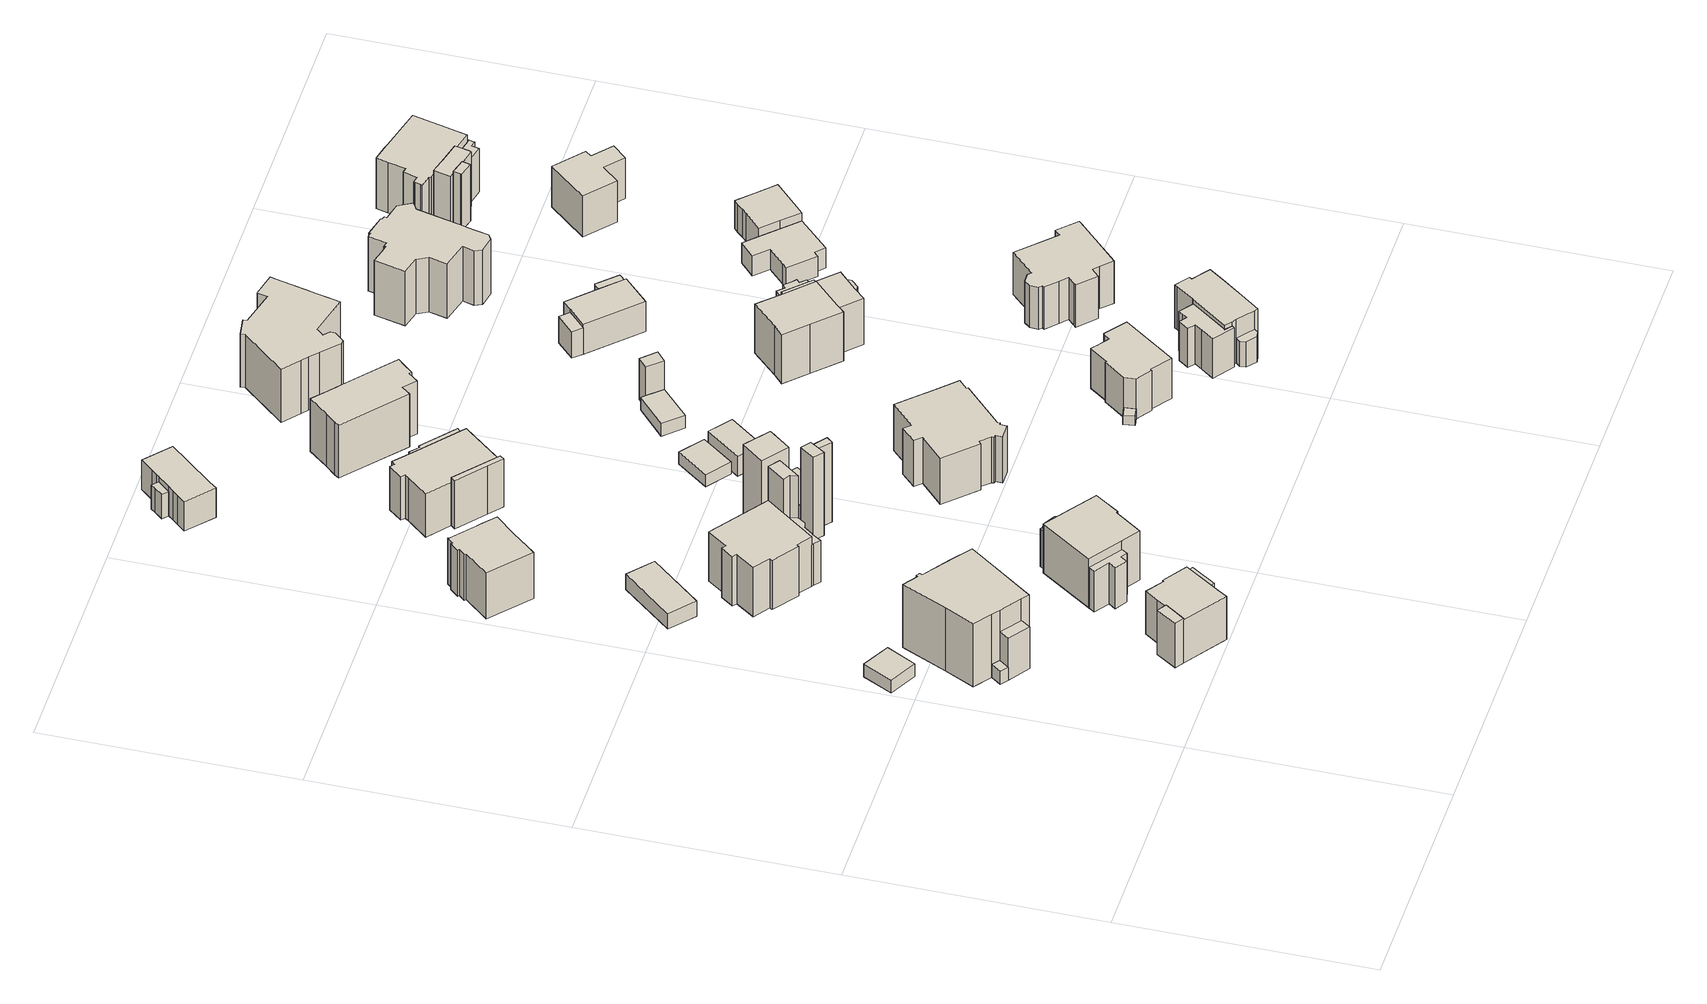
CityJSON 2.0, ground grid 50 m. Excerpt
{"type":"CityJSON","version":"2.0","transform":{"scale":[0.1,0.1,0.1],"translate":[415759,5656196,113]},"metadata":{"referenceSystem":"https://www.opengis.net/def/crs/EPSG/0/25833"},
"CityObjects":{
"building1":{"type":"Building","attributes":{"Dachtyp_tdc":"tdcPolyFlatRoof","Gemeindeschluessel":14612000,"Dachneigung":0,"QualitaetDacherkennung":26,"Geometrietyp2DReferenz":"3000","measuredHeight":3,"function":"31001_9998","roofType":"1000"},"geometry":[{"type":"Solid","lod":"1","boundaries":[[[[0,1,2,3]],[[4,5,6,7]],[[3,5,4,0]],[[2,6,5,3]],[[1,7,6,2]],[[0,4,7,1]]]]}]},
"building2":{"type":"Building","attributes":{"Dachtyp_tdc":"tdcPolyFlatRoof","Gemeindeschluessel":14612000,"Dachneigung":8.18,"QualitaetDacherkennung":82,"Geometrietyp2DReferenz":"3000","measuredHeight":3.46,"function":"31001_9998","roofType":"2100"},"geometry":[{"type":"Solid","lod":"1","boundaries":[[[[8,9,10,11]],[[12,13,14,15]],[[11,13,12,8]],[[10,14,13,11]],[[9,15,14,10]],[[8,12,15,9]]]]}]},
"building3":{"type":"Building","attributes":{"Gemeindeschluessel":14612000,"Geometrietyp2DReferenz":"3000","function":"31001_9998","roofType":"9999"},"children":["building3-1","building3-2","building3-3"]},
"building3-1":{"type":"BuildingPart","attributes":{"Dachtyp_tdc":"tdcHipAndGableRoof","Dachneigung":21.27,"QualitaetDacherkennung":18,"Geometrietyp2DReferenz":"3000","measuredHeight":17.77,"roofType":"5000"},"parents":["building3"],"geometry":[{"type":"Solid","lod":"1","boundaries":[[[[16,17,18,19,20,21,22,23,24,25,26,27,28,29]],[[6,5,30,31,32,33,34,35,36,37,38,39,40,41]],[[29,5,6,16]],[[28,30,5,29]],[[27,31,30,28]],[[26,32,31,27]],[[25,33,32,26]],[[24,34,33,25]],[[23,35,34,24]],[[22,36,35,23]],[[21,37,36,22]],[[20,38,37,21]],[[19,39,38,20]],[[18,40,39,19]],[[17,41,40,18]],[[16,6,41,17]]]]}]},
"building3-2":{"type":"BuildingPart","attributes":{"Dachtyp_tdc":"tdcPolyFlatRoof","Dachneigung":26.2,"QualitaetDacherkennung":29,"Geometrietyp2DReferenz":"3000","measuredHeight":10.31,"roofType":"2100"},"parents":["building3"],"geometry":[{"type":"Solid","lod":"1","boundaries":[[[[42,43,44,45]],[[37,46,47,38]],[[45,46,37,42]],[[44,47,46,45]],[[43,38,47,44]],[[42,37,38,43]]]]}]},
"building3-3":{"type":"BuildingPart","attributes":{"Dachtyp_tdc":"tdcPolyFlatRoof","Dachneigung":34.08,"QualitaetDacherkennung":44,"Geometrietyp2DReferenz":"3000","measuredHeight":10.65,"roofType":"2100"},"parents":["building3"],"geometry":[{"type":"Solid","lod":"1","boundaries":[[[[48,49,50,51]],[[41,52,7,6]],[[51,52,41,48]],[[50,7,52,51]],[[49,6,7,50]],[[48,41,6,49]]]]}]},
"building4":{"type":"Building","attributes":{"Gemeindeschluessel":14612000,"Geometrietyp2DReferenz":"3000","function":"31001_9998","roofType":"9999"},"children":["building4-1","building4-2","building4-3"]},
"building4-1":{"type":"BuildingPart","attributes":{"Dachtyp_tdc":"tdcPolyFlatRoof","Dachneigung":28.29,"QualitaetDacherkennung":39,"Geometrietyp2DReferenz":"3000","measuredHeight":9.57,"roofType":"2100"},"parents":["building4"],"geometry":[{"type":"Solid","lod":"1","boundaries":[[[[53,54,55,56]],[[57,58,59,60]],[[56,58,57,53]],[[55,59,58,56]],[[54,60,59,55]],[[53,57,60,54]]]]}]},
"building4-2":{"type":"BuildingPart","attributes":{"Dachtyp_tdc":"tdcGableRoof","Dachneigung":11.86,"QualitaetDacherkennung":30,"Geometrietyp2DReferenz":"3000","measuredHeight":10.95,"roofType":"3100"},"parents":["building4"],"geometry":[{"type":"Solid","lod":"1","boundaries":[[[[61,62,63,64,65,66,67,68,69,70,71,72]],[[73,74,75,76,77,78,79,59,58,80,81,82]],[[72,74,73,61]],[[71,75,74,72]],[[70,76,75,71]],[[69,77,76,70]],[[68,78,77,69]],[[67,79,78,68]],[[66,59,79,67]],[[65,58,59,66]],[[64,80,58,65]],[[63,81,80,64]],[[62,82,81,63]],[[61,73,82,62]]]]}]},
"building4-3":{"type":"BuildingPart","attributes":{"Dachtyp_tdc":"tdcGableRoof","Dachneigung":32.99,"QualitaetDacherkennung":59,"Geometrietyp2DReferenz":"3000","measuredHeight":11.28,"roofType":"3100"},"parents":["building4"],"geometry":[{"type":"Solid","lod":"1","boundaries":[[[[83,84,85,86]],[[82,87,88,74]],[[86,87,82,83]],[[85,88,87,86]],[[84,74,88,85]],[[83,82,74,84]]]]}]},
"building5":{"type":"Building","attributes":{"Dachtyp_tdc":"tdcPolyFlatRoof","Gemeindeschluessel":14612000,"Dachneigung":3.35,"QualitaetDacherkennung":89,"Geometrietyp2DReferenz":"3000","measuredHeight":3.78,"function":"31001_9998","roofType":"2100"},"geometry":[{"type":"Solid","lod":"1","boundaries":[[[[89,90,91,92]],[[93,94,95,96]],[[92,94,93,89]],[[91,95,94,92]],[[90,96,95,91]],[[89,93,96,90]]]]}]},
"building6":{"type":"Building","attributes":{"Dachtyp_tdc":"tdcHipRoof","Gemeindeschluessel":14612000,"Dachneigung":28.04,"QualitaetDacherkennung":70,"Geometrietyp2DReferenz":"3000","measuredHeight":12.43,"function":"31001_9998","roofType":"3200"},"geometry":[{"type":"Solid","lod":"1","boundaries":[[[[97,98,99,100,101,102,103,104,105,106,107,108,109,110,111]],[[112,113,114,115,116,117,118,119,120,121,122,123,124,125,126]],[[111,113,112,97]],[[110,114,113,111]],[[109,115,114,110]],[[108,116,115,109]],[[107,117,116,108]],[[106,118,117,107]],[[105,119,118,106]],[[104,120,119,105]],[[103,121,120,104]],[[102,122,121,103]],[[101,123,122,102]],[[100,124,123,101]],[[99,125,124,100]],[[98,126,125,99]],[[97,112,126,98]]]]}]},
"building7":{"type":"Building","attributes":{"Gemeindeschluessel":14612000,"Geometrietyp2DReferenz":"3000","function":"31001_9998","roofType":"9999"},"children":["building7-1","building7-2","building7-3"]},
"building7-1":{"type":"BuildingPart","attributes":{"Dachtyp_tdc":"tdcTentRoof","Dachneigung":30.8,"QualitaetDacherkennung":64,"Geometrietyp2DReferenz":"3000","measuredHeight":13.39,"roofType":"3500"},"parents":["building7"],"geometry":[{"type":"Solid","lod":"1","boundaries":[[[[127,128,129,130,131,132,133,134,135,136]],[[137,138,139,140,141,142,143,144,145,146]],[[136,138,137,127]],[[135,139,138,136]],[[134,140,139,135]],[[133,141,140,134]],[[132,142,141,133]],[[131,143,142,132]],[[130,144,143,131]],[[129,145,144,130]],[[128,146,145,129]],[[127,137,146,128]]]]}]},
"building7-2":{"type":"BuildingPart","attributes":{"Dachtyp_tdc":"tdcFreeFormRoof","Dachneigung":26.33,"QualitaetDacherkennung":33,"Geometrietyp2DReferenz":"3000","measuredHeight":9.33,"roofType":"5000"},"parents":["building7"],"geometry":[{"type":"Solid","lod":"1","boundaries":[[[[147,148,149,150,151,152,153,154,155,156]],[[138,157,158,159,160,161,162,163,164,139]],[[156,138,139,147]],[[155,157,138,156]],[[154,158,157,155]],[[153,159,158,154]],[[152,160,159,153]],[[151,161,160,152]],[[150,162,161,151]],[[149,163,162,150]],[[148,164,163,149]],[[147,139,164,148]]]]}]},
"building7-3":{"type":"BuildingPart","attributes":{"Dachtyp_tdc":"tdcPolyFlatRoof","Dachneigung":29.77,"QualitaetDacherkennung":48,"Geometrietyp2DReferenz":"3000","measuredHeight":10.54,"roofType":"2100"},"parents":["building7"],"geometry":[{"type":"Solid","lod":"1","boundaries":[[[[165,166,167,168,169,170,171,172]],[[146,145,173,174,175,176,177,178]],[[172,145,146,165]],[[171,173,145,172]],[[170,174,173,171]],[[169,175,174,170]],[[168,176,175,169]],[[167,177,176,168]],[[166,178,177,167]],[[165,146,178,166]]]]}]},
"building8":{"type":"Building","attributes":{"Gemeindeschluessel":14612000,"Geometrietyp2DReferenz":"3000","function":"31001_9998","roofType":"9999"},"children":["building8-1","building8-2"]},
"building8-1":{"type":"BuildingPart","attributes":{"Dachtyp_tdc":"tdcFreeFormRoof","Dachneigung":23.43,"QualitaetDacherkennung":8,"Geometrietyp2DReferenz":"3000","measuredHeight":12.93,"roofType":"5000"},"parents":["building8"],"geometry":[{"type":"Solid","lod":"1","boundaries":[[[[179,180,181,182,183,184,185,186,187,188,189]],[[190,191,192,193,194,195,196,197,198,199,200]],[[189,191,190,179]],[[188,192,191,189]],[[187,193,192,188]],[[186,194,193,187]],[[185,195,194,186]],[[184,196,195,185]],[[183,197,196,184]],[[182,198,197,183]],[[181,199,198,182]],[[180,200,199,181]],[[179,190,200,180]]]]}]},
"building8-2":{"type":"BuildingPart","attributes":{"Dachtyp_tdc":"tdcFreeFormRoof","Dachneigung":27.87,"QualitaetDacherkennung":77,"Geometrietyp2DReferenz":"3000","measuredHeight":13.54,"roofType":"5000"},"parents":["building8"],"geometry":[{"type":"Solid","lod":"1","boundaries":[[[[201,202,203,204,205,206,207,208,209,210,211,212,213]],[[214,215,216,217,218,219,220,221,222,193,191,223,224]],[[213,215,214,201]],[[212,216,215,213]],[[211,217,216,212]],[[210,218,217,211]],[[209,219,218,210]],[[208,220,219,209]],[[207,221,220,208]],[[206,222,221,207]],[[205,193,222,206]],[[204,191,193,205]],[[203,223,191,204]],[[202,224,223,203]],[[201,214,224,202]]]]}]},
"building9":{"type":"Building","attributes":{"Dachtyp_tdc":"tdcFreeFormRoof","Gemeindeschluessel":14612000,"Dachneigung":72.89,"QualitaetDacherkennung":13,"Geometrietyp2DReferenz":"3000","measuredHeight":21.66,"function":"31001_9998","roofType":"5000"},"geometry":[{"type":"Solid","lod":"1","boundaries":[[[[225,226,227,228,229]],[[230,231,232,233,234]],[[229,231,230,225]],[[228,232,231,229]],[[227,233,232,228]],[[226,234,233,227]],[[225,230,234,226]]]]}]},
"building10":{"type":"Building","attributes":{"Dachtyp_tdc":"tdcFreeFormRoof","Gemeindeschluessel":14612000,"Dachneigung":34.36,"QualitaetDacherkennung":9,"Geometrietyp2DReferenz":"3000","measuredHeight":19.93,"function":"31001_9998","roofType":"5000"},"geometry":[{"type":"Solid","lod":"1","boundaries":[[[[235,236,237,238,239]],[[240,241,242,243,244]],[[239,241,240,235]],[[238,242,241,239]],[[237,243,242,238]],[[236,244,243,237]],[[235,240,244,236]]]]}]},
"building11":{"type":"Building","attributes":{"Gemeindeschluessel":14612000,"Dachtyp_tdc":"tdcFreeFormRoof","Dachneigung":46.34,"QualitaetDacherkennung":7,"Geometrietyp2DReferenz":"3000","measuredHeight":18.66,"function":"31001_9998","roofType":"5000"},"geometry":[{"type":"Solid","lod":"1","boundaries":[[[[245,246,247,248,249]],[[250,251,252,253,254]],[[249,251,250,245]],[[248,252,251,249]],[[247,253,252,248]],[[246,254,253,247]],[[245,250,254,246]]]]}]},
"building12":{"type":"Building","attributes":{"Gemeindeschluessel":14612000,"Geometrietyp2DReferenz":"3000","function":"31001_9998","roofType":"9999"},"children":["building12-1","building12-2"]},
"building12-1":{"type":"BuildingPart","attributes":{"Dachtyp_tdc":"tdcGableRoof","Dachneigung":57.66,"QualitaetDacherkennung":2,"Geometrietyp2DReferenz":"3000","measuredHeight":9.08,"roofType":"3100"},"parents":["building12"],"geometry":[{"type":"Solid","lod":"1","boundaries":[[[[255,256,257,258,259,260]],[[261,262,242,241,263,264]],[[260,262,261,255]],[[259,242,262,260]],[[258,241,242,259]],[[257,263,241,258]],[[256,264,263,257]],[[255,261,264,256]]]]}]},
"building12-2":{"type":"BuildingPart","attributes":{"Dachtyp_tdc":"tdcFreeFormRoof","Dachneigung":55.38,"QualitaetDacherkennung":7,"Geometrietyp2DReferenz":"3000","measuredHeight":19.3,"roofType":"5000"},"parents":["building12"],"geometry":[{"type":"Solid","lod":"1","boundaries":[[[[265,266,267,268]],[[262,269,243,242]],[[268,269,262,265]],[[267,243,269,268]],[[266,242,243,267]],[[265,262,242,266]]]]}]},
"building13":{"type":"Building","attributes":{"Gemeindeschluessel":14612000,"Geometrietyp2DReferenz":"3000","function":"31001_9998","roofType":"9999"},"children":["building13-1","building13-2","building13-3"]},
"building13-1":{"type":"BuildingPart","attributes":{"Dachtyp_tdc":"tdcFreeFormRoof","Dachneigung":49.01,"QualitaetDacherkennung":34,"Geometrietyp2DReferenz":"3000","measuredHeight":13.34,"roofType":"5000"},"parents":["building13"],"geometry":[{"type":"Solid","lod":"1","boundaries":[[[[270,271,272,273,274,275,276,277,278,279,280,281,282,283]],[[284,285,286,287,288,289,290,291,292,293,294,295,296,297]],[[283,285,284,270]],[[282,286,285,283]],[[281,287,286,282]],[[280,288,287,281]],[[279,289,288,280]],[[278,290,289,279]],[[277,291,290,278]],[[276,292,291,277]],[[275,293,292,276]],[[274,294,293,275]],[[273,295,294,274]],[[272,296,295,273]],[[271,297,296,272]],[[270,284,297,271]]]]}]},
"building13-2":{"type":"BuildingPart","attributes":{"Dachtyp_tdc":"tdcFreeFormRoof","Dachneigung":81.68,"QualitaetDacherkennung":18,"Geometrietyp2DReferenz":"3000","measuredHeight":13.05,"roofType":"5000"},"parents":["building13"],"geometry":[{"type":"Solid","lod":"1","boundaries":[[[[298,299,300,301,302]],[[296,303,304,305,297]],[[302,303,296,298]],[[301,304,303,302]],[[300,305,304,301]],[[299,297,305,300]],[[298,296,297,299]]]]}]},
"building13-3":{"type":"BuildingPart","attributes":{"Dachtyp_tdc":"tdcFreeFormRoof","Dachneigung":75.61,"QualitaetDacherkennung":17,"Geometrietyp2DReferenz":"3000","measuredHeight":11.41,"roofType":"5000"},"parents":["building13"],"geometry":[{"type":"Solid","lod":"1","boundaries":[[[[306,307,308,309,310,311,312,313]],[[314,315,316,317,318,319,293,292]],[[313,315,314,306]],[[312,316,315,313]],[[311,317,316,312]],[[310,318,317,311]],[[309,319,318,310]],[[308,293,319,309]],[[307,292,293,308]],[[306,314,292,307]]]]}]},
"building14":{"type":"Building","attributes":{"Gemeindeschluessel":14612000,"Geometrietyp2DReferenz":"3000","function":"31001_9998","roofType":"9999"},"children":["building14-1","building14-2"]},
"building14-1":{"type":"BuildingPart","attributes":{"Dachtyp_tdc":"tdcGableRoof","Dachneigung":48.15,"QualitaetDacherkennung":11,"Geometrietyp2DReferenz":"3000","measuredHeight":7.01,"roofType":"3100"},"parents":["building14"],"geometry":[{"type":"Solid","lod":"1","boundaries":[[[[320,321,322,323,324,325]],[[326,327,328,329,330,331]],[[325,326,331,320]],[[324,327,326,325]],[[323,328,327,324]],[[322,329,328,323]],[[321,330,329,322]],[[320,331,330,321]]]]}]},
"building14-2":{"type":"BuildingPart","attributes":{"Dachtyp_tdc":"tdcCutGableRoof","Dachneigung":55.92,"QualitaetDacherkennung":25,"Geometrietyp2DReferenz":"3000","measuredHeight":10.63,"roofType":"9999"},"parents":["building14"],"geometry":[{"type":"Solid","lod":"1","boundaries":[[[[332,333,334,335,336,337,338,339,340,341,342,343,344,345,346,347]],[[348,349,350,351,352,353,354,355,356,357,358,359,360,361,327,331]],[[347,348,331,332]],[[346,349,348,347]],[[345,350,349,346]],[[344,351,350,345]],[[343,352,351,344]],[[342,353,352,343]],[[341,354,353,342]],[[340,355,354,341]],[[339,356,355,340]],[[338,357,356,339]],[[337,358,357,338]],[[336,359,358,337]],[[335,360,359,336]],[[334,361,360,335]],[[333,327,361,334]],[[332,331,327,333]]]]}]},
"building15":{"type":"Building","attributes":{"Dachtyp_tdc":"tdcFreeFormRoof","Gemeindeschluessel":14612000,"Dachneigung":42.47,"QualitaetDacherkennung":33,"Geometrietyp2DReferenz":"3000","measuredHeight":13.65,"function":"31001_9998","roofType":"5000"},"geometry":[{"type":"Solid","lod":"1","boundaries":[[[[362,363,364,365,366,367,368,369,370,371,372,373,374,375,376,377,378,379,380,381,382]],[[383,384,385,386,387,388,389,390,391,392,393,394,395,396,397,398,399,400,401,402,403]],[[382,384,383,362]],[[381,385,384,382]],[[380,386,385,381]],[[379,387,386,380]],[[378,388,387,379]],[[377,389,388,378]],[[376,390,389,377]],[[375,391,390,376]],[[374,392,391,375]],[[373,393,392,374]],[[372,394,393,373]],[[371,395,394,372]],[[370,396,395,371]],[[369,397,396,370]],[[368,398,397,369]],[[367,399,398,368]],[[366,400,399,367]],[[365,401,400,366]],[[364,402,401,365]],[[363,403,402,364]],[[362,383,403,363]]]]}]},
"building16":{"type":"Building","attributes":{"Dachtyp_tdc":"tdcGableRoof","Gemeindeschluessel":14612000,"Dachneigung":11.97,"QualitaetDacherkennung":61,"Geometrietyp2DReferenz":"3000","measuredHeight":3.1,"function":"31001_9998","roofType":"3100"},"geometry":[{"type":"Solid","lod":"1","boundaries":[[[[404,405,406,407]],[[408,409,410,411]],[[407,409,408,404]],[[406,410,409,407]],[[405,411,410,406]],[[404,408,411,405]]]]}]},
"building17":{"type":"Building","attributes":{"Dachtyp_tdc":"tdcFreeFormRoof","Gemeindeschluessel":14612000,"Dachneigung":41.15,"QualitaetDacherkennung":14,"Geometrietyp2DReferenz":"3000","measuredHeight":5.83,"function":"31001_9998","roofType":"5000"},"geometry":[{"type":"Solid","lod":"1","boundaries":[[[[412,413,414,415]],[[416,417,418,419]],[[415,417,416,412]],[[414,418,417,415]],[[413,419,418,414]],[[412,416,419,413]]]]}]},
"building18":{"type":"Building","attributes":{"Dachtyp_tdc":"tdcFreeFormRoof","Gemeindeschluessel":14612000,"Dachneigung":47.06,"QualitaetDacherkennung":18,"Geometrietyp2DReferenz":"3000","measuredHeight":14.79,"function":"31001_9998","roofType":"5000"},"geometry":[{"type":"Solid","lod":"1","boundaries":[[[[420,421,422,423,424,425,426,427,428,429,430,431,432,433]],[[434,435,436,437,438,439,440,441,442,443,444,445,446,447]],[[433,435,434,420]],[[432,436,435,433]],[[431,437,436,432]],[[430,438,437,431]],[[429,439,438,430]],[[428,440,439,429]],[[427,441,440,428]],[[426,442,441,427]],[[425,443,442,426]],[[424,444,443,425]],[[423,445,444,424]],[[422,446,445,423]],[[421,447,446,422]],[[420,434,447,421]]]]}]},
"building19":{"type":"Building","attributes":{"Dachtyp_tdc":"tdcFreeFormRoof","Gemeindeschluessel":14612000,"Dachneigung":44.51,"QualitaetDacherkennung":24,"Geometrietyp2DReferenz":"3000","measuredHeight":2.74,"function":"31001_9998","roofType":"5000"},"geometry":[{"type":"Solid","lod":"1","boundaries":[[[[448,449,450,451]],[[452,453,454,455]],[[451,453,452,448]],[[450,454,453,451]],[[449,455,454,450]],[[448,452,455,449]]]]}]},
"building20":{"type":"Building","attributes":{"Dachtyp_tdc":"tdcPolyFlatRoof","Gemeindeschluessel":14612000,"Dachneigung":0,"QualitaetDacherkennung":0,"Geometrietyp2DReferenz":"3000","BezugspunktDach":"2000","measuredHeight":3,"function":"31001_9998"},"geometry":[{"type":"Solid","lod":"1","boundaries":[[[[456,457,458,459,460]],[[461,462,463,464,465]],[[460,462,461,456]],[[459,463,462,460]],[[458,464,463,459]],[[457,465,464,458]],[[456,461,465,457]]]]}]},
"building21":{"type":"Building","attributes":{"Dachtyp_tdc":"tdcFreeFormRoof","Gemeindeschluessel":14612000,"Dachneigung":28.32,"QualitaetDacherkennung":53,"Geometrietyp2DReferenz":"3000","measuredHeight":10.77,"function":"31001_9998","roofType":"5000"},"geometry":[{"type":"Solid","lod":"1","boundaries":[[[[466,467,468,469,470,471,472,473,474,475,476,477,478,479]],[[480,481,482,483,484,485,486,487,488,489,490,491,492,493]],[[479,481,480,466]],[[478,482,481,479]],[[477,483,482,478]],[[476,484,483,477]],[[475,485,484,476]],[[474,486,485,475]],[[473,487,486,474]],[[472,488,487,473]],[[471,489,488,472]],[[470,490,489,471]],[[469,491,490,470]],[[468,492,491,469]],[[467,493,492,468]],[[466,480,493,467]]]]}]},
"building22":{"type":"Building","attributes":{"Dachtyp_tdc":"tdcFreeFormRoof","Gemeindeschluessel":14612000,"Dachneigung":57.27,"QualitaetDacherkennung":10,"Geometrietyp2DReferenz":"3000","measuredHeight":10.71,"function":"31001_9998","roofType":"5000"},"geometry":[{"type":"Solid","lod":"1","boundaries":[[[[494,495,496,497]],[[498,499,500,501]],[[497,499,498,494]],[[496,500,499,497]],[[495,501,500,496]],[[494,498,501,495]]]]}]},
"building23":{"type":"Building","attributes":{"Dachtyp_tdc":"tdcFreeFormRoof","Gemeindeschluessel":14612000,"Dachneigung":36.53,"QualitaetDacherkennung":57,"Geometrietyp2DReferenz":"3000","measuredHeight":14.78,"function":"31001_9998","roofType":"5000"},"geometry":[{"type":"Solid","lod":"1","boundaries":[[[[502,503,504,505,506,507,508,509,510,511,512,513,514,515,516,517,518,519,520,521,522,523]],[[524,525,526,527,528,529,530,531,532,533,534,535,536,537,538,539,540,541,542,543,544,545]],[[523,525,524,502]],[[522,526,525,523]],[[521,527,526,522]],[[520,528,527,521]],[[519,529,528,520]],[[518,530,529,519]],[[517,531,530,518]],[[516,532,531,517]],[[515,533,532,516]],[[514,534,533,515]],[[513,535,534,514]],[[512,536,535,513]],[[511,537,536,512]],[[510,538,537,511]],[[509,539,538,510]],[[508,540,539,509]],[[507,541,540,508]],[[506,542,541,507]],[[505,543,542,506]],[[504,544,543,505]],[[503,545,544,504]],[[502,524,545,503]]]]}]},
"building24":{"type":"Building","attributes":{"Gemeindeschluessel":14612000,"Geometrietyp2DReferenz":"3000","function":"31001_9998","roofType":"9999"},"children":["building24-1","building24-2","building24-3"]},
"building24-1":{"type":"BuildingPart","attributes":{"Dachtyp_tdc":"tdcPolyFlatRoof","Dachneigung":27.63,"QualitaetDacherkennung":41,"Geometrietyp2DReferenz":"3000","measuredHeight":10.95,"roofType":"2100"},"parents":["building24"],"geometry":[{"type":"Solid","lod":"1","boundaries":[[[[546,547,548,549,550,551,552,553,554,555,556,557,558]],[[559,560,561,562,563,564,565,566,567,568,569,570,571]],[[558,560,559,546]],[[557,561,560,558]],[[556,562,561,557]],[[555,563,562,556]],[[554,564,563,555]],[[553,565,564,554]],[[552,566,565,553]],[[551,567,566,552]],[[550,568,567,551]],[[549,569,568,550]],[[548,570,569,549]],[[547,571,570,548]],[[546,559,571,547]]]]}]},
"building24-2":{"type":"BuildingPart","attributes":{"Dachtyp_tdc":"tdcGableRoof","Dachneigung":22.98,"QualitaetDacherkennung":24,"Geometrietyp2DReferenz":"3000","measuredHeight":12.2,"roofType":"3100"},"parents":["building24"],"geometry":[{"type":"Solid","lod":"1","boundaries":[[[[572,573,574,575,576,577,578,579,580,581,582,583,584]],[[585,561,560,559,586,587,588,589,590,591,592,593,594]],[[584,585,594,572]],[[583,561,585,584]],[[582,560,561,583]],[[581,559,560,582]],[[580,586,559,581]],[[579,587,586,580]],[[578,588,587,579]],[[577,589,588,578]],[[576,590,589,577]],[[575,591,590,576]],[[574,592,591,575]],[[573,593,592,574]],[[572,594,593,573]]]]}]},
"building24-3":{"type":"BuildingPart","attributes":{"Dachtyp_tdc":"tdcFreeFormRoof","Dachneigung":54.37,"QualitaetDacherkennung":12,"Geometrietyp2DReferenz":"3000","measuredHeight":6.66,"roofType":"5000"},"parents":["building24"],"geometry":[{"type":"Solid","lod":"1","boundaries":[[[[595,596,597,598,599,600]],[[594,601,602,603,604,585]],[[600,601,594,595]],[[599,602,601,600]],[[598,603,602,599]],[[597,604,603,598]],[[596,585,604,597]],[[595,594,585,596]]]]}]},
"building25":{"type":"Building","attributes":{"Gemeindeschluessel":14612000,"Geometrietyp2DReferenz":"3000","function":"31001_9998","roofType":"9999"},"children":["building25-1","building25-2","building25-3","building25-4","building25-5"]},
"building25-1":{"type":"BuildingPart","attributes":{"Dachtyp_tdc":"tdcFreeFormRoof","Dachneigung":48.29,"QualitaetDacherkennung":41,"Geometrietyp2DReferenz":"3000","measuredHeight":11.34,"roofType":"5000"},"parents":["building25"],"geometry":[{"type":"Solid","lod":"1","boundaries":[[[[605,606,607,608,609,610,611,612,605,613]],[[614,615,614,616,617,618,619,620,621,622]],[[614,605,612,616]],[[611,617,616,612]],[[610,618,617,611]],[[609,619,618,610]],[[608,620,619,609]],[[607,621,620,608]],[[606,622,621,607]],[[605,614,622,606]]]]}]},
"building25-2":{"type":"BuildingPart","attributes":{"Dachtyp_tdc":"tdcGableRoof","Dachneigung":43.72,"QualitaetDacherkennung":19,"Geometrietyp2DReferenz":"3000","measuredHeight":14.03,"roofType":"3100"},"parents":["building25"],"geometry":[{"type":"Solid","lod":"1","boundaries":[[[[623,624,625,626,627,628,629,630]],[[631,632,633,634,635,636,637,638]],[[630,632,631,623]],[[629,633,632,630]],[[628,634,633,629]],[[627,635,634,628]],[[626,636,635,627]],[[625,637,636,626]],[[624,638,637,625]],[[623,631,638,624]]]]}]},
"building25-3":{"type":"BuildingPart","attributes":{"Dachtyp_tdc":"tdcGableRoof","Dachneigung":37.57,"QualitaetDacherkennung":45,"Geometrietyp2DReferenz":"3000","measuredHeight":12.53,"roofType":"3100"},"parents":["building25"],"geometry":[{"type":"Solid","lod":"1","boundaries":[[[[639,640,641,642,643,644,645,646]],[[617,647,615,648,637,649,650,651]],[[646,647,617,639]],[[645,615,647,646]],[[644,648,615,645]],[[643,637,648,644]],[[642,649,637,643]],[[641,650,649,642]],[[640,651,650,641]],[[639,617,651,640]]]]}]},
"building25-4":{"type":"BuildingPart","attributes":{"Dachtyp_tdc":"tdcGableRoof","Dachneigung":29.32,"QualitaetDacherkennung":26,"Geometrietyp2DReferenz":"3000","measuredHeight":11.62,"roofType":"3100"},"parents":["building25"],"geometry":[{"type":"Solid","lod":"1","boundaries":[[[[652,653,654,655,656,657,658,659,660,661]],[[662,663,664,665,666,667,668,669,670,671]],[[661,663,662,652]],[[660,664,663,661]],[[659,665,664,660]],[[658,666,665,659]],[[657,667,666,658]],[[656,668,667,657]],[[655,669,668,656]],[[654,670,669,655]],[[653,671,670,654]],[[652,662,671,653]]]]}]},
"building25-5":{"type":"BuildingPart","attributes":{"Dachtyp_tdc":"tdcFreeFormRoof","Dachneigung":78.87,"QualitaetDacherkennung":34,"Geometrietyp2DReferenz":"3000","measuredHeight":12.31,"roofType":"5000"},"parents":["building25"],"geometry":[{"type":"Solid","lod":"1","boundaries":[[[[672,673,674,675]],[[635,665,650,636]],[[675,665,635,672]],[[674,650,665,675]],[[673,636,650,674]],[[672,635,636,673]]]]}]},
"building26":{"type":"Building","attributes":{"Gemeindeschluessel":14612000,"Geometrietyp2DReferenz":"3000","function":"31001_9998","roofType":"9999"},"children":["building26-1","building26-2","building26-3"]},
"building26-1":{"type":"BuildingPart","attributes":{"Dachtyp_tdc":"tdcPolyFlatRoof","Dachneigung":10.62,"QualitaetDacherkennung":45,"Geometrietyp2DReferenz":"3000","measuredHeight":6.42,"roofType":"2100"},"parents":["building26"],"geometry":[{"type":"Solid","lod":"1","boundaries":[[[[676,677,678,679]],[[680,681,682,683]],[[679,681,680,676]],[[678,682,681,679]],[[677,683,682,678]],[[676,680,683,677]]]]}]},
"building26-2":{"type":"BuildingPart","attributes":{"Dachtyp_tdc":"tdcHipAndGableRoof","Dachneigung":10.54,"QualitaetDacherkennung":13,"Geometrietyp2DReferenz":"3000","measuredHeight":8.03,"roofType":"5000"},"parents":["building26"],"geometry":[{"type":"Solid","lod":"1","boundaries":[[[[684,685,686,687,688,689]],[[690,682,681,691,692,693]],[[689,682,690,684]],[[688,681,682,689]],[[687,691,681,688]],[[686,692,691,687]],[[685,693,692,686]],[[684,690,693,685]]]]}]},
"building26-3":{"type":"BuildingPart","attributes":{"Dachtyp_tdc":"tdcPolyFlatRoof","Dachneigung":4.41,"QualitaetDacherkennung":38,"Geometrietyp2DReferenz":"3000","measuredHeight":6.38,"roofType":"2100"},"parents":["building26"],"geometry":[{"type":"Solid","lod":"1","boundaries":[[[[694,695,696,697,698]],[[692,699,700,701,693]],[[698,699,692,694]],[[697,700,699,698]],[[696,701,700,697]],[[695,693,701,696]],[[694,692,693,695]]]]}]},
"building27":{"type":"Building","attributes":{"Dachtyp_tdc":"tdcFreeFormRoof","Gemeindeschluessel":14612000,"Dachneigung":30.49,"QualitaetDacherkennung":54,"Geometrietyp2DReferenz":"3000","measuredHeight":11.8,"function":"31001_9998","roofType":"5000"},"geometry":[{"type":"Solid","lod":"1","boundaries":[[[[702,703,704,705,706,707,708,709,710,711,712,713,714,715,716,717,718,719,720,721,722,723,724]],[[725,726,727,728,729,730,731,732,733,734,735,736,737,738,739,740,741,742,743,744,745,746,747]],[[724,726,725,702]],[[723,727,726,724]],[[722,728,727,723]],[[721,729,728,722]],[[720,730,729,721]],[[719,731,730,720]],[[718,732,731,719]],[[717,733,732,718]],[[716,734,733,717]],[[715,735,734,716]],[[714,736,735,715]],[[713,737,736,714]],[[712,738,737,713]],[[711,739,738,712]],[[710,740,739,711]],[[709,741,740,710]],[[708,742,741,709]],[[707,743,742,708]],[[706,744,743,707]],[[705,745,744,706]],[[704,746,745,705]],[[703,747,746,704]],[[702,725,747,703]]]]}]},
"building28":{"type":"Building","attributes":{"Dachtyp_tdc":"tdcFreeFormRoof","Gemeindeschluessel":14612000,"Dachneigung":45.46,"QualitaetDacherkennung":11,"Geometrietyp2DReferenz":"3000","measuredHeight":15.7,"function":"31001_9998","roofType":"5000"},"geometry":[{"type":"Solid","lod":"1","boundaries":[[[[748,749,750,751,752,753,754,755,756,757,758,759,760,761,762,763,764,765,766,767,768,769,770,771,772,773,774,775]],[[776,777,778,779,780,781,782,783,784,785,786,787,788,789,790,791,792,793,794,795,796,797,798,799,800,801,802,803]],[[775,777,776,748]],[[774,778,777,775]],[[773,779,778,774]],[[772,780,779,773]],[[771,781,780,772]],[[770,782,781,771]],[[769,783,782,770]],[[768,784,783,769]],[[767,785,784,768]],[[766,786,785,767]],[[765,787,786,766]],[[764,788,787,765]],[[763,789,788,764]],[[762,790,789,763]],[[761,791,790,762]],[[760,792,791,761]],[[759,793,792,760]],[[758,794,793,759]],[[757,795,794,758]],[[756,796,795,757]],[[755,797,796,756]],[[754,798,797,755]],[[753,799,798,754]],[[752,800,799,753]],[[751,801,800,752]],[[750,802,801,751]],[[749,803,802,750]],[[748,776,803,749]]]]}]},
"building29":{"type":"Building","attributes":{"Dachtyp_tdc":"tdcFreeFormRoof","Gemeindeschluessel":14612000,"Dachneigung":47.27,"QualitaetDacherkennung":36,"Geometrietyp2DReferenz":"3000","measuredHeight":9.06,"function":"31001_9998","roofType":"5000"},"geometry":[{"type":"Solid","lod":"1","boundaries":[[[[804,805,806,807,808,809,810,811,812,813]],[[814,815,816,817,818,819,820,821,822,823]],[[813,815,814,804]],[[812,816,815,813]],[[811,817,816,812]],[[810,818,817,811]],[[809,819,818,810]],[[808,820,819,809]],[[807,821,820,808]],[[806,822,821,807]],[[805,823,822,806]],[[804,814,823,805]]]]}]},
"building30":{"type":"Building","attributes":{"Dachtyp_tdc":"tdcGableRoof","Gemeindeschluessel":14612000,"Dachneigung":51.13,"QualitaetDacherkennung":50,"Geometrietyp2DReferenz":"3000","measuredHeight":9.34,"function":"31001_9998","roofType":"3100"},"geometry":[{"type":"Solid","lod":"1","boundaries":[[[[824,825,826,827,828,829,830,831,832,833,834,835]],[[836,837,820,838,819,839,840,841,842,843,844,845]],[[835,837,836,824]],[[834,820,837,835]],[[833,838,820,834]],[[832,819,838,833]],[[831,839,819,832]],[[830,840,839,831]],[[829,841,840,830]],[[828,842,841,829]],[[827,843,842,828]],[[826,844,843,827]],[[825,845,844,826]],[[824,836,845,825]]]]}]},
"building31":{"type":"Building","attributes":{"Dachtyp_tdc":"tdcFreeFormRoof","Gemeindeschluessel":14612000,"Dachneigung":48.38,"QualitaetDacherkennung":51,"Geometrietyp2DReferenz":"3000","measuredHeight":11.64,"function":"31001_9998","roofType":"5000"},"geometry":[{"type":"Solid","lod":"1","boundaries":[[[[846,847,848,849,850,851,852,853]],[[854,855,856,857,858,859,860,861]],[[853,855,854,846]],[[852,856,855,853]],[[851,857,856,852]],[[850,858,857,851]],[[849,859,858,850]],[[848,860,859,849]],[[847,861,860,848]],[[846,854,861,847]]]]}]},
"building32":{"type":"Building","attributes":{"Gemeindeschluessel":14612000,"Geometrietyp2DReferenz":"3000","function":"31001_9998","roofType":"9999"},"children":["building32-1","building32-2","building32-3","building32-4","building32-5"]},
"building32-1":{"type":"BuildingPart","attributes":{"Dachtyp_tdc":"tdcFreeFormRoof","Dachneigung":45.56,"QualitaetDacherkennung":13,"Geometrietyp2DReferenz":"3000","measuredHeight":11.49,"roofType":"5000"},"parents":["building32"],"geometry":[{"type":"Solid","lod":"1","boundaries":[[[[862,863,864,865,866,867,868,869,870,871]],[[872,873,874,875,876,877,878,879,880,881]],[[870,873,872,871]],[[869,874,873,870]],[[868,875,874,869]],[[867,876,875,868]],[[866,877,876,867]],[[865,878,877,866]],[[864,879,878,865]],[[863,880,879,864]],[[862,881,880,863]],[[871,872,881,862]]]]}]},
"building32-2":{"type":"BuildingPart","attributes":{"Dachtyp_tdc":"tdcFreeFormRoof","Dachneigung":33.49,"QualitaetDacherkennung":64,"Geometrietyp2DReferenz":"3000","measuredHeight":14.66,"roofType":"5000"},"parents":["building32"],"geometry":[{"type":"Solid","lod":"1","boundaries":[[[[882,883,884,885,886,887,888,889,890,891,892,893,894,895,896,897,898,899,900]],[[901,902,903,904,905,906,907,908,909,910,911,912,913,914,915,916,872,880,917]],[[900,902,901,882]],[[899,903,902,900]],[[898,904,903,899]],[[897,905,904,898]],[[896,906,905,897]],[[895,907,906,896]],[[894,908,907,895]],[[893,909,908,894]],[[892,910,909,893]],[[891,911,910,892]],[[890,912,911,891]],[[889,913,912,890]],[[888,914,913,889]],[[887,915,914,888]],[[886,916,915,887]],[[885,872,916,886]],[[884,880,872,885]],[[883,917,880,884]],[[882,901,917,883]]]]}]},
"building32-3":{"type":"BuildingPart","attributes":{"Dachtyp_tdc":"tdcGableRoof","Dachneigung":34.19,"QualitaetDacherkennung":76,"Geometrietyp2DReferenz":"3000","measuredHeight":14.14,"roofType":"3100"},"parents":["building32"],"geometry":[{"type":"Solid","lod":"1","boundaries":[[[[918,919,920,921,922,923,924,925,926]],[[927,928,929,930,931,917,932,880,878]],[[926,928,927,918]],[[925,929,928,926]],[[924,930,929,925]],[[923,931,930,924]],[[922,917,931,923]],[[921,932,917,922]],[[920,880,932,921]],[[919,878,880,920]],[[918,927,878,919]]]]}]},
"building32-4":{"type":"BuildingPart","attributes":{"Dachtyp_tdc":"tdcPolyFlatRoof","Dachneigung":34.61,"QualitaetDacherkennung":46,"Geometrietyp2DReferenz":"3000","measuredHeight":14.31,"roofType":"2100"},"parents":["building32"],"geometry":[{"type":"Solid","lod":"1","boundaries":[[[[933,934,935,936,937]],[[928,938,939,940,930]],[[936,938,928,937]],[[935,939,938,936]],[[934,940,939,935]],[[933,930,940,934]],[[937,928,930,933]]]]}]},
"building32-5":{"type":"BuildingPart","attributes":{"Dachtyp_tdc":"tdcPolyFlatRoof","Dachneigung":34.78,"QualitaetDacherkennung":57,"Geometrietyp2DReferenz":"3000","measuredHeight":10.79,"roofType":"2100"},"parents":["building32"],"geometry":[{"type":"Solid","lod":"1","boundaries":[[[[941,942,943,944]],[[915,945,946,916]],[[943,945,915,944]],[[942,946,945,943]],[[941,916,946,942]],[[944,915,916,941]]]]}]}
},
"vertices":[
[82,364,36],[97,353,36],[112,373,36],[97,384,36],[82,364,6],[97,384,6],[112,373,6],[97,353,6],
[58,516,40],[89,575,40],[34,604,40],[3,545,40],[58,516,10],[3,545,10],[34,604,10],[89,575,10],
[112,373,154],[152,344,154],[166,333,154],[263,465,154],[259,468,154],[224,494,154],[170,533,154],[173,538,154],[166,543,154],[163,539,154],[135,559,154],[92,468,154],[63,409,154],[97,384,154],[63,409,6],[92,468,6],[135,559,6],[163,539,6],[166,543,6],[173,538,6],[170,533,6],[224,494,6],[259,468,6],[263,465,6],[166,333,6],[152,344,6],
[224,494,103],[259,468,103],[274,488,103],[238,514,103],[238,514,6],[274,488,6],
[152,344,104],[112,373,104],[97,353,104],[138,324,104],[138,324,6],
[342,37,103],[375,86,103],[363,94,103],[330,45,103],[342,37,11],[330,45,11],[363,94,11],[375,86,11],
[233,79,112],[220,61,112],[303,4,112],[315,23,112],[330,45,112],[363,94,112],[316,126,112],[314,123,112],[279,147,112],[261,121,112],[251,105,112],[248,101,112],[233,79,11],[248,101,11],[251,105,11],[261,121,11],[279,147,11],[314,123,11],[316,126,11],[315,23,11],[303,4,11],[220,61,11],
[220,61,115],[248,101,115],[230,113,115],[203,72,115],[203,72,11],[230,113,11],
[120,938,43],[206,1039,43],[158,1080,43],[72,978,43],[120,938,7],[72,978,7],[158,1080,7],[206,1039,7],
[66,1364,113],[55,1352,113],[58,1349,113],[16,1300,113],[93,1233,113],[135,1282,113],[171,1322,113],[156,1335,113],[146,1344,113],[134,1354,113],[93,1389,113],[91,1392,113],[81,1380,113],[78,1383,113],[63,1366,113],[66,1364,5],[63,1366,5],[78,1383,5],[81,1380,5],[91,1392,5],[93,1389,5],[134,1354,5],[146,1344,5],[156,1335,5],[171,1322,5],[135,1282,5],[93,1233,5],[16,1300,5],[58,1349,5],[55,1352,5],
[392,368,128],[320,264,128],[383,220,128],[418,196,128],[457,251,128],[460,249,128],[493,297,128],[490,299,128],[445,331,128],[398,364,128],[392,368,13],[398,364,13],[445,331,13],[490,299,13],[493,297,13],[460,249,13],[457,251,13],[418,196,13],[383,220,13],[320,264,13],
[445,331,102],[455,345,102],[450,348,102],[446,362,102],[425,375,102],[423,375,102],[411,375,102],[407,378,102],[406,376,102],[398,364,102],[406,376,13],[407,378,13],[411,375,13],[423,375,13],[425,375,13],[446,362,13],[450,348,13],[455,345,13],
[320,264,109],[311,252,109],[340,232,109],[330,218,109],[353,203,109],[362,216,109],[374,208,109],[383,220,109],[374,208,13],[362,216,13],[353,203,13],[330,218,13],[340,232,13],[311,252,13],
[256,758,105],[269,748,105],[282,767,105],[284,769,105],[296,785,105],[309,789,105],[319,803,105],[316,818,105],[303,826,105],[269,781,105],[253,760,105],[256,758,8],[253,760,8],[269,781,8],[303,826,8],[316,818,8],[319,803,8],[309,789,8],[296,785,8],[284,769,8],[282,767,8],[269,748,8],
[172,812,124],[221,776,124],[225,781,124],[253,760,124],[303,826,124],[330,862,124],[218,942,124],[189,902,124],[181,908,124],[163,883,124],[171,877,124],[144,839,124],[175,817,124],[172,812,8],[175,817,8],[144,839,8],[171,877,8],[163,883,8],[181,908,8],[189,902,8],[218,942,8],[330,862,8],[225,781,8],[221,776,8],
[319,803,204],[351,846,204],[330,862,204],[303,826,204],[316,818,204],[319,803,10],[316,818,10],[303,826,10],[330,862,10],[351,846,10],
[372,790,206],[391,775,206],[404,793,206],[412,805,206],[394,819,206],[372,790,11],[394,819,11],[412,805,11],[404,793,11],[391,775,11],
[416,847,181],[449,889,181],[450,891,181],[403,928,181],[368,884,181],[416,847,9],[368,884,9],[403,928,9],[450,891,9],[449,889,9],
[495,853,68],[449,889,68],[416,847,68],[394,819,68],[412,805,68],[441,783,68],[495,853,11],[441,783,11],[416,847,11],[449,889,11],
[441,783,198],[412,805,198],[404,793,198],[431,771,198],[431,771,11],
[201,1463,111],[244,1427,111],[325,1358,111],[327,1360,111],[349,1386,111],[394,1440,111],[311,1510,111],[288,1530,111],[271,1545,111],[265,1538,111],[257,1545,111],[235,1518,111],[242,1512,111],[236,1504,111],[201,1463,9],[236,1504,9],[242,1512,9],[235,1518,9],[257,1545,9],[265,1538,9],[271,1545,9],[288,1530,9],[311,1510,9],[394,1440,9],[349,1386,9],[327,1360,9],[325,1358,9],[244,1427,9],
[325,1358,122],[244,1427,122],[237,1419,122],[292,1372,122],[319,1350,122],[319,1350,9],[292,1372,9],[237,1419,9],
[320,1520,91],[311,1510,91],[394,1440,91],[410,1458,91],[413,1461,91],[348,1516,91],[345,1513,91],[327,1529,91],[320,1520,9],[327,1529,9],[345,1513,9],[348,1516,9],[413,1461,9],[410,1458,9],
[160,1947,65],[148,1958,65],[141,1949,65],[127,1933,65],[138,1923,65],[152,1939,65],[152,1939,8],[138,1923,8],[127,1933,8],[141,1949,8],[148,1958,8],[160,1947,8],
[160,1947,77],[138,1923,77],[129,1912,77],[119,1901,77],[105,1885,77],[157,1840,77],[170,1856,77],[180,1868,77],[205,1896,77],[215,1907,77],[224,1918,77],[242,1939,77],[247,1945,77],[196,1989,77],[173,1963,77],[163,1952,77],[163,1952,8],[173,1963,8],[196,1989,8],[247,1945,8],[242,1939,8],[224,1918,8],[215,1907,8],[205,1896,8],[180,1868,8],[170,1856,8],[157,1840,8],[105,1885,8],[119,1901,8],[129,1912,8],
[614,518,120],[614,504,120],[645,504,120],[646,518,120],[650,518,120],[650,524,120],[728,599,120],[726,602,120],[744,619,120],[707,656,120],[687,677,120],[649,716,120],[602,670,120],[590,683,120],[562,655,120],[575,642,120],[527,596,120],[585,537,120],[591,542,120],[609,523,120],[609,518,120],[614,518,12],[609,518,12],[609,523,12],[591,542,12],[585,537,12],[527,596,12],[575,642,12],[562,655,12],[590,683,12],[602,670,12],[649,716,12],[687,677,12],[707,656,12],[744,619,12],[726,602,12],[728,599,12],[650,524,12],[650,518,12],[646,518,12],[645,504,12],[614,504,12],
[465,1015,39],[511,980,39],[559,1043,39],[513,1078,39],[465,1015,11],[513,1078,11],[559,1043,11],[511,980,11],
[553,935,56],[606,1004,56],[563,1037,56],[510,968,56],[553,935,9],[510,968,9],[563,1037,9],[606,1004,9],
[407,1700,131],[378,1725,131],[345,1686,131],[327,1666,131],[320,1657,131],[437,1557,131],[451,1574,131],[475,1553,131],[492,1573,131],[496,1569,131],[506,1581,131],[524,1601,131],[435,1677,131],[421,1688,131],[407,1700,7],[421,1688,7],[435,1677,7],[524,1601,7],[506,1581,7],[496,1569,7],[492,1573,7],[475,1553,7],[451,1574,7],[437,1557,7],[320,1657,7],[327,1666,7],[345,1686,7],[378,1725,7],
[825,315,38],[844,319,38],[842,341,38],[821,337,38],[825,315,16],[821,337,16],[842,341,16],[844,319,16],
[581,1129,39],[614,1093,39],[673,1148,39],[648,1176,39],[641,1183,39],[581,1129,9],[641,1183,9],[648,1176,9],[673,1148,9],[614,1093,9],
[842,341,109],[844,319,109],[873,298,109],[876,301,109],[915,272,109],[991,376,109],[949,408,109],[946,405,109],[938,394,109],[932,398,109],[917,409,109],[904,419,109],[877,382,109],[874,384,109],[842,341,15],[874,384,15],[877,382,15],[904,419,15],[917,409,15],[932,398,15],[938,394,15],[946,405,15],[949,408,15],[991,376,15],[915,272,15],[876,301,15],[873,298,15],[844,319,15],
[648,1176,106],[673,1148,106],[694,1166,106],[668,1193,106],[648,1176,10],[668,1193,10],[694,1166,10],[673,1148,10],
[514,1892,134],[515,1883,134],[439,1796,134],[472,1768,134],[485,1757,134],[502,1741,134],[537,1710,134],[544,1709,134],[562,1729,134],[562,1738,134],[550,1749,134],[562,1762,134],[647,1743,134],[653,1770,134],[658,1791,134],[663,1812,134],[675,1861,134],[680,1882,134],[632,1893,134],[627,1872,134],[554,1890,134],[552,1898,134],[514,1892,9],[552,1898,9],[554,1890,9],[627,1872,9],[632,1893,9],[680,1882,9],[675,1861,9],[663,1812,9],[658,1791,9],[653,1770,9],[647,1743,9],[562,1762,9],[550,1749,9],[562,1738,9],[562,1729,9],[544,1709,9],[537,1710,9],[502,1741,9],[485,1757,9],[472,1768,9],[439,1796,9],[515,1883,9],
[1074,275,106],[1047,295,106],[1041,286,106],[1034,277,106],[1024,284,106],[1021,287,106],[1006,267,106],[1019,257,106],[1008,242,106],[989,216,106],[1029,187,106],[1033,192,106],[1020,202,106],[1074,275,14],[1020,202,14],[1033,192,14],[1029,187,14],[989,216,14],[1008,242,14],[1019,257,14],[1006,267,14],[1021,287,14],[1024,284,14],[1034,277,14],[1041,286,14],[1047,295,14],
[1073,162,116],[1080,157,116],[1136,232,116],[1162,268,116],[1128,293,116],[1132,298,116],[1105,318,116],[1102,313,116],[1075,277,116],[1074,275,116],[1020,202,116],[1033,192,116],[1041,187,116],[1041,187,14],[1075,277,14],[1102,313,14],[1105,318,14],[1132,298,14],[1128,293,14],[1162,268,14],[1136,232,14],[1080,157,14],[1073,162,14],
[1073,162,73],[1041,187,73],[1033,178,73],[1035,166,73],[1054,151,73],[1067,154,73],[1067,154,14],[1054,151,14],[1035,166,14],[1033,178,14],
[940,869,108],[944,866,108],[959,867,108],[970,878,108],[974,882,108],[974,896,108],[970,899,108],[960,889,108],[936,865,108],[940,869,14],[936,865,14],[960,889,14],[970,899,14],[974,896,14],[974,882,14],[970,878,14],[959,867,14],[944,866,14],
[813,916,129],[862,867,129],[876,882,129],[931,936,129],[882,984,129],[841,1026,129],[792,976,129],[772,957,129],[813,916,14],[772,957,14],[792,976,14],[841,1026,14],[882,984,14],[931,936,14],[876,882,14],[862,867,14],
[970,899,122],[975,903,122],[936,942,122],[908,913,122],[876,882,122],[915,844,122],[936,865,122],[946,875,122],[946,875,14],[915,844,14],[908,913,14],[936,942,14],[975,903,14],
[945,958,116],[934,969,116],[941,975,116],[933,982,116],[920,996,116],[913,989,116],[901,1002,116],[888,990,116],[914,963,116],[933,945,116],[945,958,14],[933,945,14],[914,963,14],[888,990,14],[901,1002,14],[913,989,14],[920,996,14],[933,982,14],[941,975,14],[934,969,14],
[882,984,127],[931,936,127],[936,942,127],[888,990,127],
[782,1374,71],[747,1340,71],[763,1323,71],[798,1357,71],[782,1374,9],[798,1357,9],[763,1323,9],[747,1340,9],
[853,1232,79],[905,1282,79],[868,1319,79],[814,1373,79],[798,1357,79],[763,1323,79],[853,1232,9],[814,1373,9],[868,1319,9],[905,1282,9],
[868,1319,71],[905,1282,71],[921,1298,71],[885,1335,71],[882,1333,71],[882,1333,9],[885,1335,9],[921,1298,9],
[1069,496,110],[1064,491,110],[1098,458,110],[1107,467,110],[1114,474,110],[1125,463,110],[1146,442,110],[1195,490,110],[1205,500,110],[1230,525,110],[1236,531,110],[1201,566,110],[1190,555,110],[1122,623,110],[1076,576,110],[1070,582,110],[1052,582,110],[1042,570,110],[1041,553,110],[1047,548,110],[1044,544,110],[1066,522,110],[1081,508,110],[1069,496,11],[1081,508,11],[1066,522,11],[1044,544,11],[1047,548,11],[1041,553,11],[1042,570,11],[1052,582,11],[1070,582,11],[1076,576,11],[1122,623,11],[1190,555,11],[1201,566,11],[1236,531,11],[1230,525,11],[1205,500,11],[1195,490,11],[1146,442,11],[1125,463,11],[1114,474,11],[1107,467,11],[1098,458,11],[1064,491,11],
[795,1584,137],[848,1570,137],[842,1547,137],[849,1533,137],[880,1527,137],[892,1534,137],[897,1559,137],[902,1579,137],[903,1581,137],[926,1678,137],[941,1687,137],[926,1714,137],[890,1722,137],[891,1727,137],[884,1729,137],[884,1732,137],[840,1742,137],[840,1739,137],[831,1741,137],[822,1704,137],[812,1707,137],[812,1703,137],[797,1706,137],[782,1710,137],[769,1713,137],[755,1651,137],[792,1642,137],[803,1620,137],[795,1584,9],[803,1620,9],[792,1642,9],[755,1651,9],[769,1713,9],[782,1710,9],[797,1706,9],[812,1703,9],[812,1707,9],[822,1704,9],[831,1741,9],[840,1739,9],[840,1742,9],[884,1732,9],[884,1729,9],[891,1727,9],[890,1722,9],[926,1714,9],[941,1687,9],[926,1678,9],[903,1581,9],[902,1579,9],[897,1559,9],[892,1534,9],[880,1527,9],[849,1533,9],[842,1547,9],[848,1570,9],
[1037,1021,54],[1083,975,54],[1092,984,54],[1109,967,54],[1170,1028,54],[1108,1091,54],[1083,1116,54],[1053,1088,54],[1079,1062,54],[1046,1030,54],[1037,1021,7],[1046,1030,7],[1079,1062,7],[1053,1088,7],[1083,1116,7],[1108,1091,7],[1170,1028,7],[1109,967,7],[1092,984,7],[1083,975,7],
[1229,1095,73],[1219,1105,73],[1209,1115,73],[1202,1122,73],[1171,1153,73],[1163,1145,73],[1151,1133,73],[1142,1124,73],[1108,1091,73],[1139,1060,73],[1170,1028,73],[1234,1090,73],[1229,1095,7],[1234,1090,7],[1139,1060,7],[1142,1124,7],[1151,1133,7],[1163,1145,7],[1171,1153,7],[1202,1122,7],[1209,1115,7],[1219,1105,7],
[1079,1410,102],[1135,1361,102],[1165,1395,102],[1201,1364,102],[1227,1393,102],[1190,1425,102],[1200,1437,102],[1144,1485,102],[1079,1410,6],[1144,1485,6],[1200,1437,6],[1190,1425,6],[1227,1393,6],[1201,1364,6],[1165,1395,6],[1135,1361,6],
[1154,1647,110],[1114,1657,110],[1111,1644,110],[1108,1630,110],[1148,1621,110],[1151,1636,110],[1163,1633,110],[1163,1635,110],[1166,1645,110],[1159,1646,110],[1159,1646,8],[1166,1645,8],[1163,1635,8],[1163,1633,8],[1151,1636,8],[1148,1621,8],[1108,1630,8],[1111,1644,8],[1114,1657,8],[1154,1647,8],
[1029,1678,127],[1039,1676,127],[1114,1657,127],[1159,1646,127],[1164,1666,127],[1173,1702,127],[1186,1755,127],[1097,1777,127],[1085,1780,127],[1055,1787,127],[1049,1763,127],[1041,1728,127],[1030,1730,127],[1023,1702,127],[1009,1705,127],[1008,1702,127],[1005,1691,127],[1004,1688,127],[1030,1682,127],[1029,1678,8],[1030,1682,8],[1004,1688,8],[1005,1691,8],[1008,1702,8],[1009,1705,8],[1023,1702,8],[1030,1730,8],[1041,1728,8],[1049,1763,8],[1055,1787,8],[1085,1780,8],[1097,1777,8],[1186,1755,8],[1173,1702,8],[1164,1666,8],[1039,1676,8],
[1106,1624,136],[1108,1630,136],[1114,1657,136],[1076,1666,136],[1039,1676,136],[1031,1642,136],[1040,1640,136],[1068,1633,136],[1071,1632,136],[1106,1624,8],[1071,1632,8],[1068,1633,8],[1040,1640,8],[1031,1642,8],[1076,1666,8],
[1040,1640,140],[1037,1625,140],[1036,1623,140],[1067,1615,140],[1071,1632,140],[1067,1615,8],[1036,1623,8],[1037,1625,8],
[1164,1666,109],[1181,1662,109],[1190,1698,109],[1173,1702,109],[1190,1698,8],[1181,1662,8]
]}
